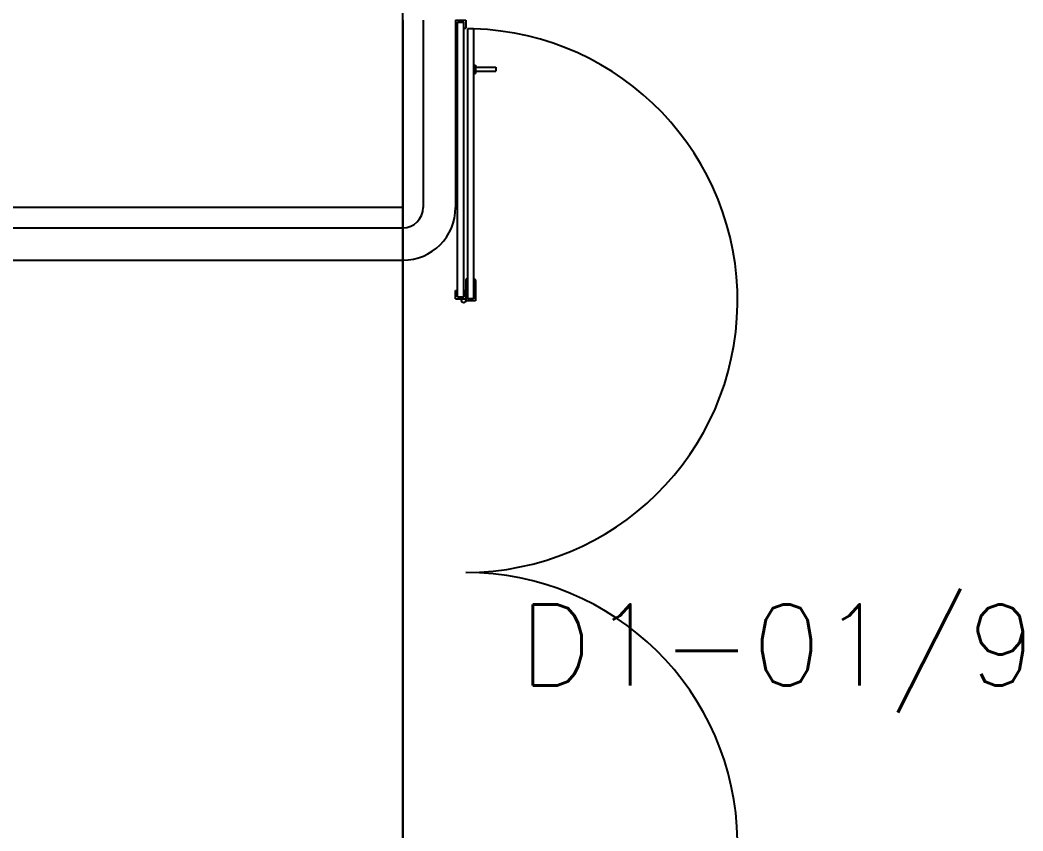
# Model space of a CAD drawing. Header units: millimetres. Extents: x 1887 to 2405, y 1100 to 1335.
# Drawn here: x 2129.816 to 2132.289, y 1175.448 to 1177.448 of the extents above; entities that cross this region are included whole.
import ezdxf

# ---------------------------------------------------------------- set-up
doc = ezdxf.new("R2010")
doc.units = ezdxf.units.MM
for name, color, linetype in [('AR- ALV1', 235, 'Continuous'), ('AR-CORRIMAO-V1', 2, 'Continuous'), ('AR-PIS', 1, 'Continuous'), ('AR-PISO-V1', 1, 'Continuous'), ('AR-PORTA', 1, 'Continuous'), ('AR-VIDRO', 1, 'Continuous'), ('ENDEREÇO', 2, 'Continuous'), ('maçaneta', 1, 'Continuous'), ('montantes', 1, 'Continuous'), ('mov', 1, 'Continuous')]:
    doc.layers.add(name, color=color, linetype=linetype)
doc.styles.add('UNB1-100', font='simplex.shx', dxfattribs={"height": 0.2})

# ---------------------------------------------------------------- blocks, each defined once
blk = doc.blocks.new('PV1')
at = {"layer": 'AR-VIDRO'}
for p, q in [((0.0215, 0.0443), (0.0215, 0.0293)), ((0.0215, 0.0443), (0.6875, 0.0443)), ((0.0215, 0.0293), (0.6875, 0.0293)), ((2.7035, 0.0443), (2.0375, 0.0443)), ((2.7035, 0.0293), (2.0375, 0.0293)), ((2.7035, 0.0443), (2.7035, 0.0293)), ((0.6825, 0.02), (0.005, 0.02)), ((0.6825, 0.005), (0.005, 0.005)), ((2.0425, 0.02), (2.72, 0.02)), ((2.0425, 0.005), (2.72, 0.005))]:
    blk.add_line(p, q, dxfattribs=at)
at = {"layer": 'maçaneta'}
for p, q in [((0.1165, 0.0993), (0.1265, 0.0993)), ((0.1165, 0.0493), (0.1165, 0.0993)), ((0.1265, 0.0493), (0.1265, 0.0993)), ((2.5985, 0.0493), (2.5985, 0.0993)), ((2.6085, 0.0993), (2.5985, 0.0993)), ((2.6085, 0.0493), (2.6085, 0.0993)), ((0.1115, 0.0443), (0.1115, 0.0493)), ((0.1115, 0.0493), (0.1315, 0.0493)), ((0.1315, 0.0443), (0.1315, 0.0493)), ((2.6135, 0.0493), (2.5935, 0.0493)), ((2.5935, 0.0443), (2.5935, 0.0493)), ((2.6135, 0.0443), (2.6135, 0.0493))]:
    blk.add_line(p, q, dxfattribs=at)
at = {"layer": 'montantes'}
for p, q in [((0, 0), (0, 0.025)), ((0, 0.025), (0.02, 0.025)), ((0.02, 0.02), (0.02, 0.025)), ((0.6425, 0.0493), (0.6925, 0.0493)), ((0.6425, 0.025), (0.6925, 0.025)), ((0.6875, 0.025), (0.6675, 0.025)), ((0.6675, 0.02), (0.6675, 0.025)), ((0.6875, 0.0443), (0.6875, 0.0293)), ((0.6875, 0), (0.6875, 0.025)), ((0.6925, 0.0493), (0.6925, 0.025)), ((2.0325, 0.0493), (2.0325, 0.025)), ((2.0825, 0.0493), (2.0325, 0.0493)), ((2.0825, 0.025), (2.0325, 0.025)), ((2.0375, 0.0443), (2.0375, 0.0293)), ((2.0375, 0.025), (2.0575, 0.025)), ((2.0375, 0), (2.0375, 0.025)), ((2.0575, 0.02), (2.0575, 0.025)), ((2.705, 0.02), (2.705, 0.025)), ((2.725, 0.025), (2.705, 0.025)), ((2.725, 0), (2.725, 0.025)), ((0, 0), (0.02, 0)), ((0.005, 0.005), (0.005, 0.02)), ((0.02, 0), (0.02, 0.005)), ((0.6675, 0), (0.6675, 0.005)), ((0.6875, 0), (0.6675, 0)), ((0.6825, 0.005), (0.6825, 0.02)), ((2.0375, 0), (2.0575, 0)), ((2.0425, 0.005), (2.0425, 0.02)), ((2.0575, 0), (2.0575, 0.005)), ((2.705, 0), (2.705, 0.005)), ((2.725, 0), (2.705, 0)), ((2.72, 0.005), (2.72, 0.02))]:
    blk.add_line(p, q, dxfattribs=at)
for centre in [(0.6925, 0.02), (2.0325, 0.02)]:
    blk.add_circle(centre, 0.005, dxfattribs=at)
for centre, start, end in [((0.6425, 0.0443), 90, 180), ((0.6425, 0.03), 180, 270), ((2.0825, 0.0443), 0, 90), ((2.0825, 0.03), 270, 0)]:
    blk.add_arc(centre, 0.005, start, end, dxfattribs=at)
at = {"layer": 'mov'}
for centre, start, end in [((0.692, 0.025), 0, 178.3547), ((2.033, 0.025), 1.6453, 180)]:
    blk.add_arc(centre, 0.6705, start, end, dxfattribs=at)

msp = doc.modelspace()

# ---------------------------------------------------------------- linework, layer by layer
at = {"layer": 'AR- ALV1'}
msp.add_line((2130.7597, 1164.9985), (2130.7597, 1181.0485), dxfattribs=at)
at = {"layer": 'AR-CORRIMAO-V1'}
for p, q in [((2130.8097, 1177.4485), (2130.8097, 1176.9859)), ((2130.8897, 1177.4485), (2130.8897, 1176.9859)), ((2126.3981, 1176.936), (2130.7597, 1176.936)), ((2126.3981, 1176.856), (2130.7597, 1176.856))]:
    msp.add_line(p, q, dxfattribs=at)
for radius in [0.05, 0.13]:
    msp.add_arc((2130.7597, 1176.986), radius, 270, 360, dxfattribs=at)
at = {"layer": 'AR-PIS'}
msp.add_line((2130.7597, 1177.4485), (2130.7597, 1174.7235), dxfattribs=at)
at = {"layer": 'AR-PISO-V1'}
for p, q in [((2130.7597, 1177.4485), (2130.7597, 1176.936)), ((2130.7597, 1176.986), (2126.3981, 1176.986)), ((2130.7597, 1176.856), (2130.7597, 1175.316))]:
    msp.add_line(p, q, dxfattribs=at)

# ---------------------------------------------------------------- block references
at = {"layer": 'AR-PORTA', "rotation": 270}
msp.add_blockref('PV1', (2130.8897, 1177.4485), dxfattribs=at)

# ---------------------------------------------------------------- texts
at = {"layer": 'ENDEREÇO', "style": 'UNB1-100'}
msp.add_text('D1-01/9', height=0.2, dxfattribs=at).set_placement((2131.0463, 1175.8072))

doc.saveas('drawing.dxf')
